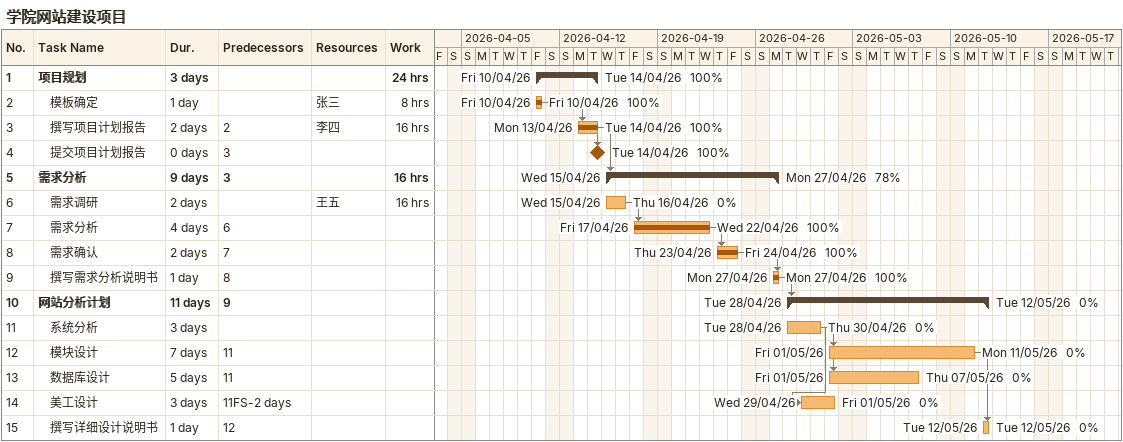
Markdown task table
学院网站建设项目

| ID | Level | Task | Duration | Start | Finish | Predecessors | Resources | % complete | Work (h) |
|---|---|---|---|---|---|---|---|---|---|
| 1 | 1 | **项目规划** | 3d | 2026-04-10 | 2026-04-14 |  |  | 100 | 24 |
| 2 | 2 | 模板确定 | 1d | 2026-04-10 | 2026-04-10 |  | 张三 | 100 | 8 |
| 3 | 2 | 撰写项目计划报告 | 2d | 2026-04-13 | 2026-04-14 | 2 | 李四 | 100 | 16 |
| 4 | 2 | 提交项目计划报告 | 0d | 2026-04-14 | 2026-04-14 | 3 |  | 100 |  |
| 5 | 1 | **需求分析** | 9d | 2026-04-15 | 2026-04-27 | 3 |  | 78 | 16 |
| 6 | 2 | 需求调研 | 2d | 2026-04-15 | 2026-04-16 |  | 王五 | 0 | 16 |
| 7 | 2 | 需求分析 | 4d | 2026-04-17 | 2026-04-22 | 6 |  | 100 |  |
| 8 | 2 | 需求确认 | 2d | 2026-04-23 | 2026-04-24 | 7 |  | 100 |  |
| 9 | 2 | 撰写需求分析说明书 | 1d | 2026-04-27 | 2026-04-27 | 8 |  | 100 |  |
| 10 | 1 | **网站分析计划** | 11d | 2026-04-28 | 2026-05-12 | 9 |  | 0 |  |
| 11 | 2 | 系统分析 | 3d | 2026-04-28 | 2026-04-30 |  |  | 0 |  |
| 12 | 2 | 模块设计 | 7d | 2026-05-01 | 2026-05-11 | 11 |  | 0 |  |
| 13 | 2 | 数据库设计 | 5d | 2026-05-01 | 2026-05-07 | 11 |  | 0 |  |
| 14 | 2 | 美工设计 | 3d | 2026-04-29 | 2026-05-01 | 11FS-2d |  | 0 |  |
| 15 | 2 | 撰写详细设计说明书 | 1d | 2026-05-12 | 2026-05-12 | 12 |  | 0 |  |
